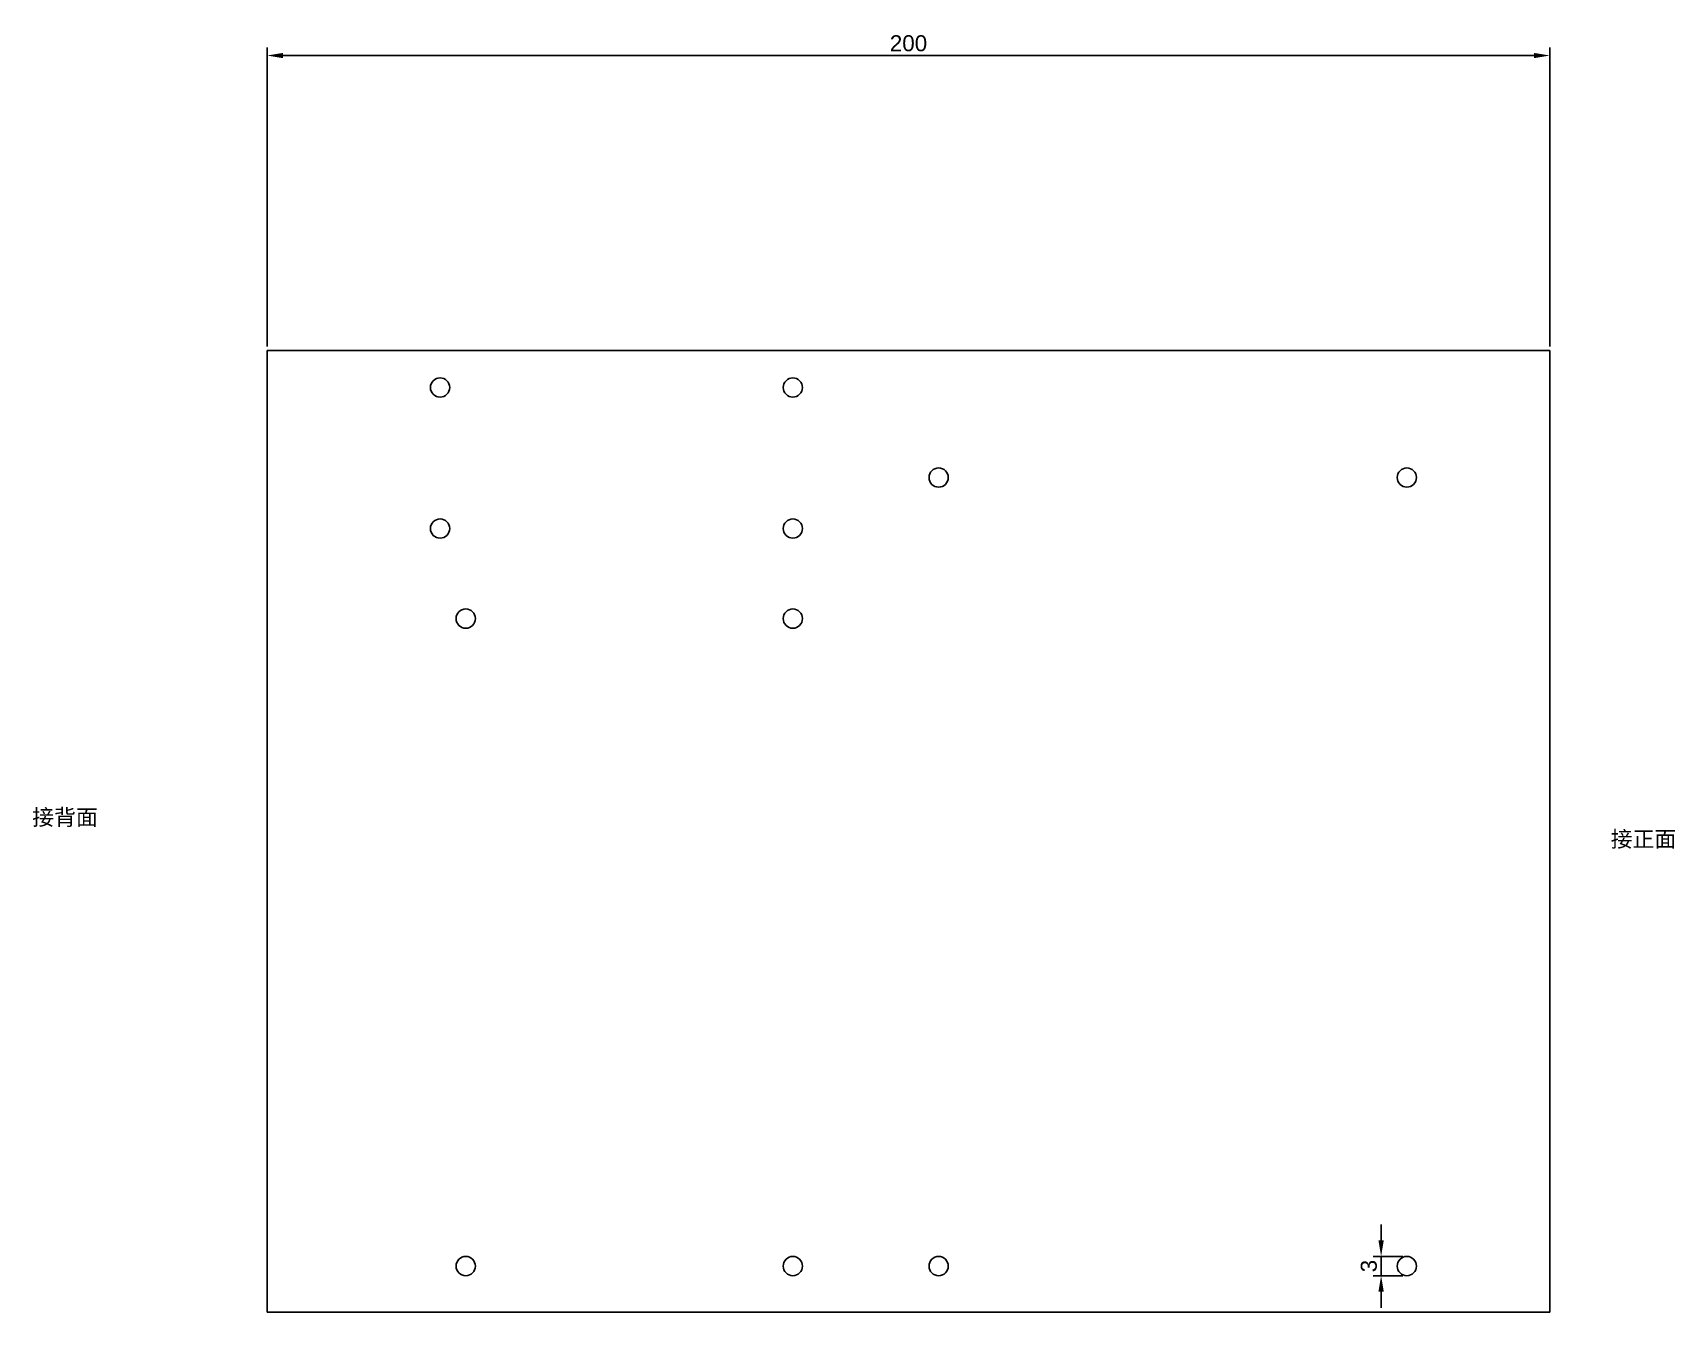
# Model space of a CAD drawing. Header units: millimetres. Extents: x 2983 to 3240, y 2050 to 2250.
import ezdxf

# ---------------------------------------------------------------- set-up
doc = ezdxf.new("R2010")
doc.units = ezdxf.units.MM
doc.styles.get("Standard").update_dxf_attribs({"font": 'arial.ttf'})
doc.dimstyles.new('ISO-25', dxfattribs={"dimtxt": 2.5, "dimasz": 2.5, "dimexe": 1.25, "dimexo": 0.625, "dimtad": 1, "dimtxsty": 'Standard', "dimcen": 2.5, "dimadec": 0, "dimazin": 0, "dimtfac": 1, "dimtmove": 0, "dimatfit": 3, "dimfxl": 1, "dimarcsym": 0})

# ---------------------------------------------------------------- blocks, each defined once
blk = doc.blocks.new('*D4')
at = {"color": 0, "lineweight": -2, "transparency": 16777216}
for p, q in [((3020, 2200.62), (3020, 2247.27)), ((3022.5, 2246.02), (3217.5, 2246.02)), ((3220, 2200.62), (3220, 2247.27))]:
    blk.add_line(p, q, dxfattribs=at)
at = {"color": 0, "transparency": 16777216}
for points in [[(3022.5, 2246.43), (3022.5, 2245.6), (3020, 2246.02)], [(3217.5, 2246.43), (3217.5, 2245.6), (3220, 2246.02)]]:
    blk.add_solid(points, dxfattribs=at)
at = {"layer": 'Defpoints', "color": 0, "transparency": 16777216}
for p in [(3220, 2246.02), (3020, 2200), (3220, 2200)]:
    blk.add_point(p, dxfattribs=at)
at = {"color": 0, "transparency": 16777216, "insert": (3120, 2247.92), "char_height": 2.5, "attachment_point": 5}
blk.add_mtext('200', dxfattribs=at)
blk = doc.blocks.new('*D5')
at = {"color": 0, "lineweight": -2, "transparency": 16777216}
for p, q in [((3193.69, 2061.19), (3193.69, 2063.69)), ((3197.07, 2058.69), (3192.44, 2058.69)), ((3193.69, 2058.69), (3193.69, 2055.69)), ((3197.07, 2055.69), (3192.44, 2055.69)), ((3193.69, 2053.19), (3193.69, 2050.69))]:
    blk.add_line(p, q, dxfattribs=at)
at = {"color": 0, "transparency": 16777216}
for points in [[(3193.27, 2061.19), (3194.1, 2061.19), (3193.69, 2058.69)], [(3193.27, 2053.19), (3194.1, 2053.19), (3193.69, 2055.69)]]:
    blk.add_solid(points, dxfattribs=at)
at = {"layer": 'Defpoints', "color": 0, "transparency": 16777216}
for p in [(3197.7, 2058.69), (3193.69, 2055.69), (3197.7, 2055.69)]:
    blk.add_point(p, dxfattribs=at)
at = {"color": 0, "transparency": 16777216, "insert": (3191.78, 2057.19), "char_height": 2.5, "attachment_point": 5, "rotation": 90}
blk.add_mtext('3', dxfattribs=at)

msp = doc.modelspace()

# ---------------------------------------------------------------- linework, layer by layer
for p, q in [((3020, 2200), (3020, 2050)), ((3220, 2200), (3020, 2200)), ((3220, 2200), (3220, 2050)), ((3220, 2050), (3220, 2060)), ((3220, 2050), (3020, 2050)), ((3220, 2050), (3215, 2050))]:
    msp.add_line(p, q)
for centre in [(3046.966, 2194.234), (3101.966, 2194.234), (3124.697, 2180.189), (3197.697, 2180.189), (3046.966, 2172.234), (3101.966, 2172.234), (3050.966, 2158.189), (3101.966, 2158.189), (3050.966, 2057.189), (3101.966, 2057.189), (3124.697, 2057.189), (3197.697, 2057.189)]:
    msp.add_circle(centre, 1.5)

# ---------------------------------------------------------------- texts
at = {"char_height": 2.5, "attachment_point": 1}
for s, width, heights, insert in [('{\\fSimSun|b0|i0|c134|p2;接背面}', 24.06723, [13.003], (2983.376, 2128.46)), ('{\\fSimSun|b0|i0|c134|p2;接正面}', 15.97141, [0], (3229.49, 2125.06))]:
    msp.add_mtext_dynamic_manual_height_columns(s, width=width, gutter_width=12.5, heights=heights, dxfattribs=dict(at, insert=insert))

# ---------------------------------------------------------------- dimensions: what is measured, and where the dimension line sits
for base, p1, p2, angle, picture, middle in [((3220, 2246.018), (3020, 2200), (3220, 2200), 180, '*D4', (3120, 2247.919)), ((3193.687, 2055.689), (3197.697, 2058.689), (3197.697, 2055.689), 90, '*D5', (3191.784, 2057.189))]:
    dim = msp.add_linear_dim(base=base, p1=p1, p2=p2, angle=angle, dimstyle='ISO-25')
    dim.commit()
    dim.dimension.update_dxf_attribs({"geometry": picture, "text_midpoint": middle})

doc.saveas('drawing.dxf')
